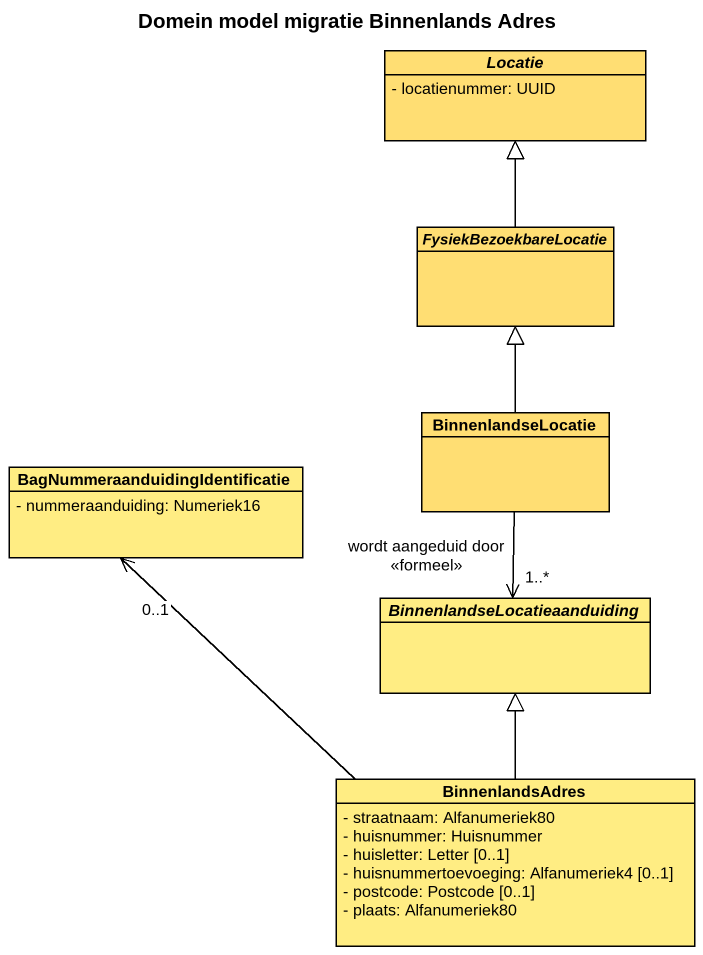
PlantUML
@startuml
title Domein model migratie Binnenlands Adres
hide circle
hide empty members
skinparam classAttributeIconSize 0
abstract class Locatie #FFDE73 {
  - locatienummer: UUID
}
abstract class FysiekBezoekbareLocatie #FFDE73
class BinnenlandseLocatie #FFDE73
class "BagNummeraanduidingIdentificatie" as BagNummeraanduidingIdentific #FFED83 {
  - nummeraanduiding: Numeriek16
}
abstract class "BinnenlandseLocatieaanduiding" as BinnenlandseLocatieaanduidin #FFED83
class BinnenlandsAdres #FFED83 {
  - straatnaam: Alfanumeriek80
  - huisnummer: Huisnummer
  - huisletter: Letter [0..1]
  - huisnummertoevoeging: Alfanumeriek4 [0..1]
  - postcode: Postcode [0..1]
  - plaats: Alfanumeriek80
}
FysiekBezoekbareLocatie -up-|> Locatie
BinnenlandseLocatie -up-|> FysiekBezoekbareLocatie
BagNummeraanduidingIdentific "0..1" <-- BinnenlandsAdres
BinnenlandseLocatieaanduidin "1..*" <-up- BinnenlandseLocatie : wordt aangeduid door\n<<formeel>>
BinnenlandsAdres -up-|> BinnenlandseLocatieaanduidin
@enduml
